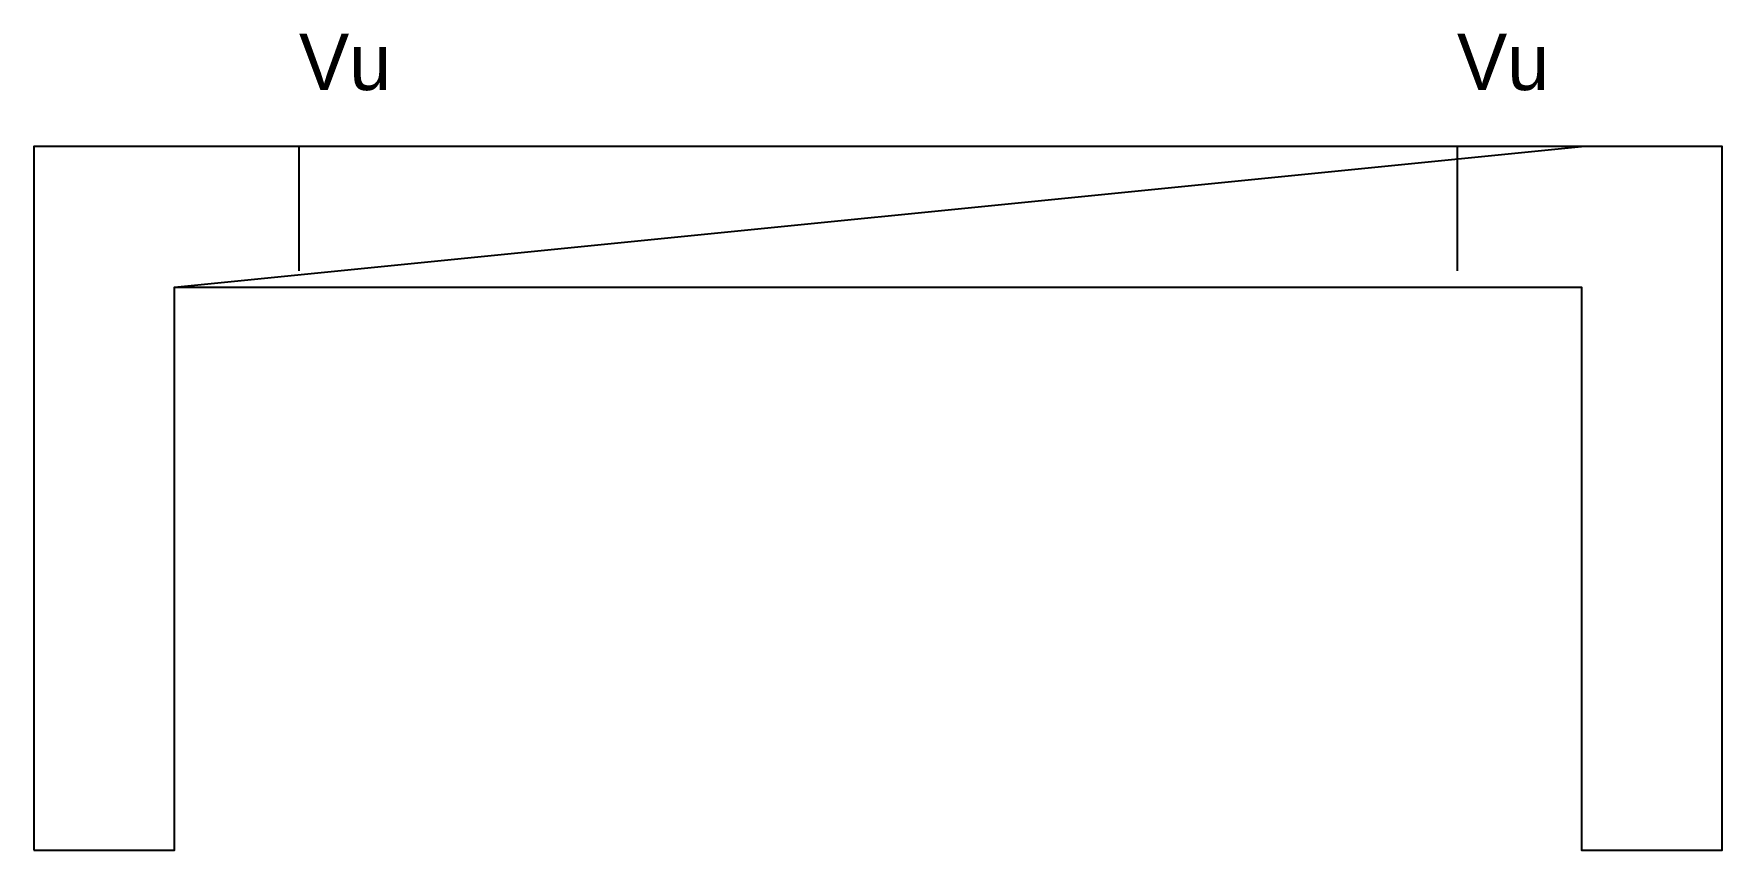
# Model space of a CAD drawing. Header units: metres. Extents: x -0.5 to 5.5, y -2 to 0.9.
import ezdxf

# ---------------------------------------------------------------- set-up
doc = ezdxf.new("R2010")
doc.units = ezdxf.units.M
for name, color, linetype in [('Cargas', 1, 'Continuous'), ('Diagrama', 5, 'Continuous'), ('Estructura', 7, 'Continuous'), ('Texto', 7, 'Continuous')]:
    doc.layers.add(name, color=color, linetype=linetype)

msp = doc.modelspace()

# ---------------------------------------------------------------- linework, layer by layer
at = {"layer": 'Cargas'}
for p, q in [((0.4425, 0.5), (0.4425, 0.0575)), ((4.5575, 0.5), (4.5575, 0.0575))]:
    msp.add_line(p, q, dxfattribs=at)
at = {"layer": 'Diagrama'}
msp.add_line((0, 0), (5, 0.5), dxfattribs=at)
at = {"layer": 'Estructura'}
msp.add_lwpolyline([(-0.5, -2), (0, -2), (0, 0), (5, 0), (5, -2), (5.5, -2), (5.5, 0.5), (5, 0.5), (0, 0.5), (-0.5, 0.5)], close=True, dxfattribs=at)

# ---------------------------------------------------------------- texts
at = {"layer": 'Texto'}
for p in [(0.4425, 0.7), (4.5575, 0.7)]:
    msp.add_text('Vu', height=0.2, dxfattribs=at).set_placement(p)

doc.saveas('drawing.dxf')
